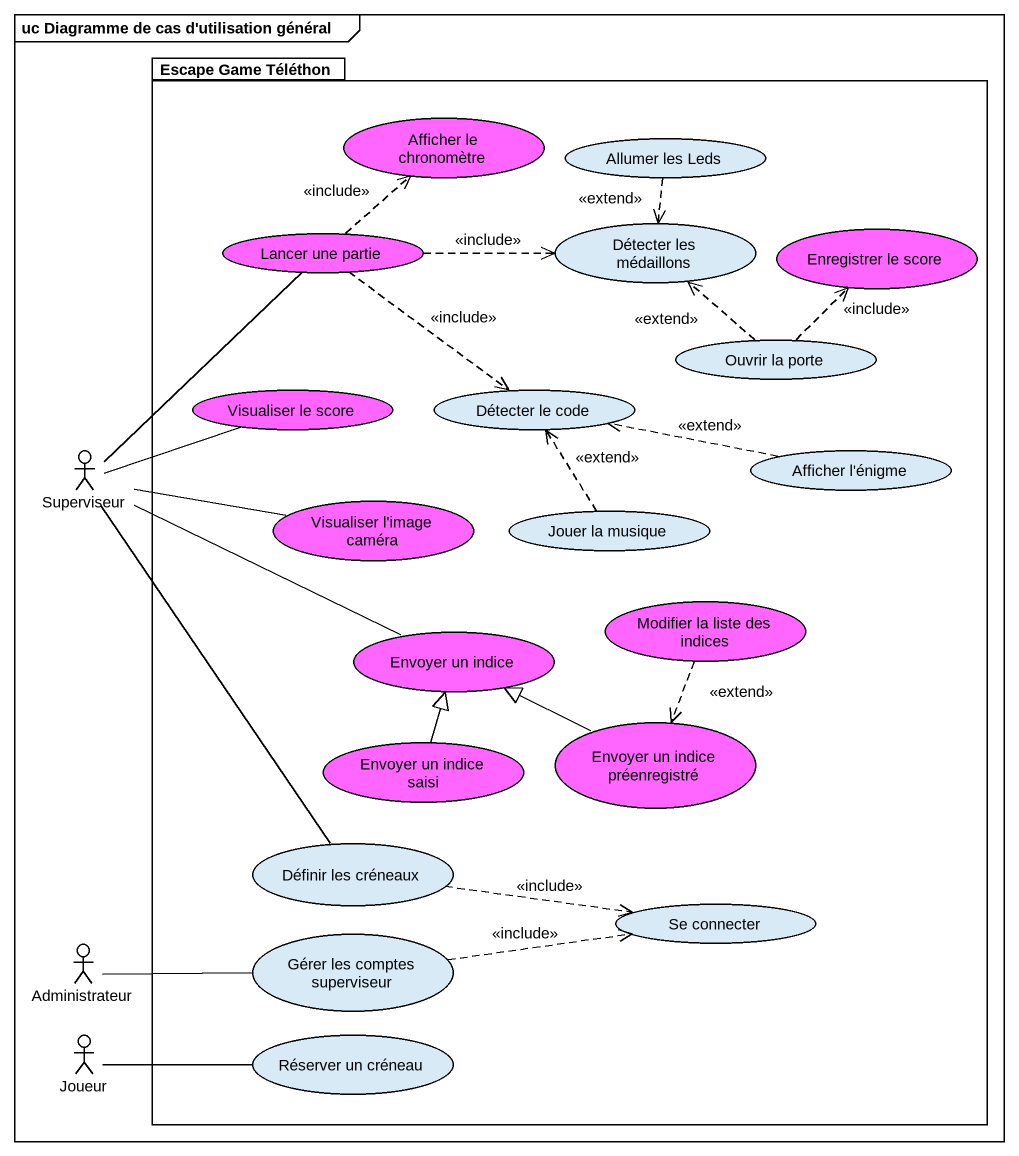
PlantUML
@startuml
mainframe uc Diagramme de cas d'utilisation général
package "Escape Game Téléthon" as Escape_Game_Téléthon {
  usecase "Afficher le chronomètre" as Afficher_le_chronomètre #FF66FF
  usecase "Allumer les Leds" as Allumer_les_Leds
  usecase "Lancer une partie" as Lancer_une_partie #FF66FF
  usecase "Détecter les médaillons" as Détecter_les_médaillons
  usecase "Enregistrer le score" as Enregistrer_le_score #FF66FF
  usecase "Ouvrir la porte" as Ouvrir_la_porte
  usecase "Visualiser le score" as Visualiser_le_score #FF66FF
  usecase "Détecter le code" as Détecter_le_code
  usecase "Afficher l'énigme" as Afficher_l_énigme
  usecase "Visualiser l'image caméra" as Visualiser_l_image_caméra #FF66FF
  usecase "Jouer la musique" as Jouer_la_musique
  usecase "Modifier la liste des indices" as Modifier_la_liste_des #FF66FF
  usecase "Envoyer un indice" as Envoyer_un_indice #FF66FF
  usecase "Envoyer un indice saisi" as Envoyer_un_indice_saisi #FF66FF
  usecase "Envoyer un indice préenregistré" as Envoyer_un_indice_2 #FF66FF
  usecase "Définir les créneaux" as Définir_les_créneaux
  usecase "Gérer les comptes superviseur" as Gérer_les_comptes
  usecase "Se connecter" as Se_connecter
  usecase "Réserver un créneau" as Réserver_un_créneau
}
actor Superviseur
actor Administrateur
actor Joueur
Allumer_les_Leds ..> Détecter_les_médaillons : <<extend>>
Lancer_une_partie .up.> Afficher_le_chronomètre : <<include>>
Lancer_une_partie .right.> Détecter_les_médaillons : <<include>>
Lancer_une_partie ..> Détecter_le_code : <<include>>
Ouvrir_la_porte .up.> Détecter_les_médaillons : <<extend>>
Ouvrir_la_porte .up.> Enregistrer_le_score : <<include>>
Superviseur -up- Lancer_une_partie
Superviseur -right- Visualiser_le_score
Superviseur -right- Visualiser_l_image_caméra
Superviseur -right- Envoyer_un_indice
Superviseur -- Définir_les_créneaux
Afficher_l_énigme .left.> Détecter_le_code : <<extend>>
Jouer_la_musique .up.> Détecter_le_code : <<extend>>
Modifier_la_liste_des ..> Envoyer_un_indice_2 : <<extend>>
Envoyer_un_indice_saisi -up-|> Envoyer_un_indice
Envoyer_un_indice_2 -left-|> Envoyer_un_indice
Définir_les_créneaux .right.> Se_connecter : <<include>>
Administrateur -right- Gérer_les_comptes
Gérer_les_comptes .right.> Se_connecter : <<include>>
Joueur -right- Réserver_un_créneau
@enduml
